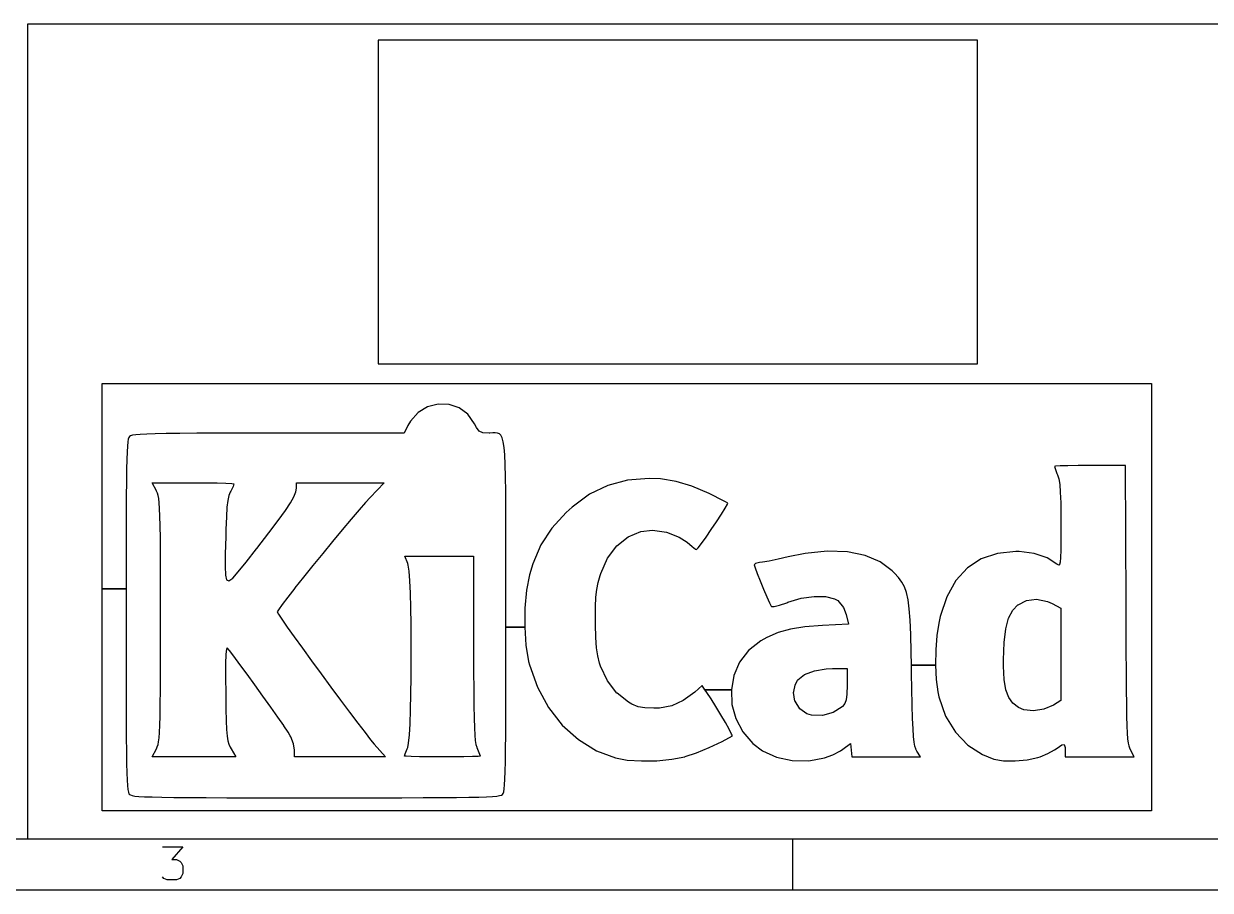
# Model space of a CAD drawing. Extents: x 0.4 to 11.3, y -7.9 to -0.4.
# Drawn here: x 5.112 to 6.944, y -7.874 to -6.536 of the extents above; entities that cross this region are included whole.
import ezdxf

# ---------------------------------------------------------------- set-up
doc = ezdxf.new("R2010")
doc.units = 0
doc.header["$MEASUREMENT"] = 0
doc.layers.add('RED2', color=1, linetype='CONTINUOUS')

msp = doc.modelspace()

# ---------------------------------------------------------------- linework, layer by layer
at = {"layer": 'RED2', "linetype": 'CONTINUOUS'}
for p, q in [((5.1182, -6.5357), (6.9686, -6.5357)), ((5.1182, -7.7956), (5.1182, -6.5357)), ((5.6595, -6.561), (5.6595, -7.061)), ((6.5845, -6.561), (5.6595, -6.561)), ((6.5845, -7.061), (6.5845, -6.561)), ((5.6595, -7.061), (6.5845, -7.061)), ((5.2333, -7.4086), (5.2333, -7.0915)), ((5.2333, -7.0915), (5.2333, -7.0915)), ((5.2333, -7.0915), (5.2334, -7.0915)), ((5.2334, -7.0915), (5.2334, -7.0915)), ((5.2334, -7.0915), (6.0434, -7.0915)), ((6.0434, -7.0915), (6.8534, -7.0915)), ((6.8534, -7.0915), (6.8534, -7.0915)), ((6.8534, -7.0915), (6.8534, -7.0915)), ((6.8534, -7.0915), (6.8534, -7.4215)), ((6.8534, -7.0915), (6.8534, -7.0915)), ((5.752, -7.1233), (5.7357, -7.1275)), ((5.7687, -7.1239), (5.752, -7.1233)), ((5.7845, -7.1291), (5.7687, -7.1239)), ((5.7209, -7.1363), (5.709, -7.1497)), ((5.7357, -7.1275), (5.7209, -7.1363)), ((5.7209, -7.1363), (5.7209, -7.1363)), ((5.798, -7.1391), (5.7845, -7.1291)), ((5.8083, -7.1539), (5.798, -7.1391)), ((5.798, -7.1391), (5.798, -7.1391)), ((5.7053, -7.1565), (5.6997, -7.1682)), ((5.709, -7.1497), (5.7053, -7.1565)), ((5.811, -7.1594), (5.8083, -7.1539)), ((5.811, -7.1595), (5.811, -7.1594)), ((5.8152, -7.1653), (5.811, -7.1595)), ((5.2735, -7.1775), (5.2728, -7.1818)), ((5.2743, -7.1749), (5.2735, -7.1775)), ((5.2753, -7.1735), (5.2743, -7.1749)), ((5.2771, -7.1723), (5.2753, -7.1734)), ((5.2753, -7.1734), (5.2753, -7.1734)), ((5.2753, -7.1734), (5.2753, -7.1734)), ((5.2753, -7.1734), (5.2753, -7.1734)), ((5.2753, -7.1734), (5.2753, -7.1735)), ((5.2801, -7.1714), (5.2771, -7.1723)), ((5.2771, -7.1723), (5.2771, -7.1723)), ((5.2849, -7.1706), (5.2801, -7.1714)), ((5.2801, -7.1714), (5.2801, -7.1714)), ((5.2921, -7.17), (5.2849, -7.1706)), ((5.2849, -7.1706), (5.2849, -7.1706)), ((5.302, -7.1695), (5.2921, -7.17)), ((5.3152, -7.1691), (5.302, -7.1695)), ((5.3321, -7.1688), (5.3152, -7.1691)), ((5.3152, -7.1691), (5.3152, -7.1691)), ((5.3533, -7.1685), (5.3321, -7.1688)), ((5.3321, -7.1688), (5.3321, -7.1688)), ((5.3792, -7.1684), (5.3533, -7.1685)), ((5.3533, -7.1685), (5.3533, -7.1685)), ((5.4103, -7.1683), (5.3792, -7.1684)), ((5.4471, -7.1682), (5.4103, -7.1683)), ((5.4901, -7.1682), (5.4471, -7.1682)), ((5.6997, -7.1682), (5.4901, -7.1682)), ((5.6997, -7.1682), (5.6997, -7.1682)), ((5.6997, -7.1682), (5.6997, -7.1682)), ((5.6997, -7.1682), (5.6997, -7.1682)), ((5.6997, -7.1682), (5.6997, -7.1682)), ((5.8153, -7.1653), (5.8152, -7.1653)), ((5.8209, -7.1676), (5.8153, -7.1653)), ((5.8153, -7.1653), (5.8153, -7.1653)), ((5.8306, -7.1681), (5.8209, -7.1676)), ((5.8209, -7.1676), (5.8209, -7.1676)), ((5.8209, -7.1676), (5.8209, -7.1676)), ((5.8316, -7.1681), (5.8306, -7.1681)), ((5.8306, -7.1681), (5.8306, -7.1681)), ((5.8306, -7.1681), (5.8306, -7.1681)), ((5.8361, -7.1679), (5.8316, -7.1681)), ((5.8316, -7.1681), (5.8316, -7.1681)), ((5.8316, -7.1681), (5.8316, -7.1681)), ((5.8401, -7.1677), (5.8361, -7.1679)), ((5.8361, -7.1679), (5.8361, -7.1679)), ((5.8361, -7.1679), (5.8361, -7.1679)), ((5.8435, -7.168), (5.8401, -7.1677)), ((5.8464, -7.1691), (5.8435, -7.168)), ((5.8487, -7.1715), (5.8464, -7.1691)), ((5.8508, -7.1756), (5.8487, -7.1715)), ((5.8524, -7.1816), (5.8508, -7.1756)), ((5.2716, -7.1971), (5.2712, -7.2089)), ((5.2721, -7.1882), (5.2716, -7.1971)), ((5.2716, -7.1971), (5.2716, -7.1971)), ((5.2728, -7.1818), (5.2721, -7.1882)), ((5.2721, -7.1882), (5.2721, -7.1882)), ((5.2728, -7.1818), (5.2728, -7.1818)), ((5.8537, -7.1903), (5.8524, -7.1816)), ((5.8547, -7.2019), (5.8537, -7.1903)), ((5.8537, -7.1903), (5.8537, -7.1903)), ((5.2712, -7.2089), (5.2709, -7.224)), ((5.8555, -7.2168), (5.8547, -7.2019)), ((5.8547, -7.2019), (5.8547, -7.2019)), ((5.856, -7.2355), (5.8555, -7.2168)), ((5.8555, -7.2168), (5.8555, -7.2168)), ((5.2709, -7.224), (5.2706, -7.2429)), ((5.2709, -7.224), (5.2709, -7.224)), ((5.8563, -7.2583), (5.856, -7.2355)), ((6.705, -7.2192), (6.7034, -7.2195)), ((6.7034, -7.2195), (6.7045, -7.223)), ((6.7045, -7.223), (6.7045, -7.223)), ((6.7045, -7.223), (6.7074, -7.2303)), ((6.7122, -7.2188), (6.705, -7.2192)), ((6.705, -7.2192), (6.705, -7.2192)), ((6.7074, -7.2303), (6.7074, -7.2303)), ((6.7074, -7.2303), (6.7084, -7.2326)), ((6.7084, -7.2326), (6.7084, -7.2326)), ((6.7084, -7.2326), (6.7102, -7.2387)), ((6.7242, -7.2185), (6.7122, -7.2188)), ((6.7122, -7.2188), (6.7122, -7.2188)), ((6.74, -7.2183), (6.7242, -7.2185)), ((6.7582, -7.2182), (6.74, -7.2183)), ((6.813, -7.2182), (6.7582, -7.2182)), ((6.814, -7.4323), (6.813, -7.2182)), ((5.2706, -7.2429), (5.2704, -7.2659)), ((5.3106, -7.2449), (5.3106, -7.2448)), ((5.3106, -7.2448), (5.3106, -7.2448)), ((5.3106, -7.2448), (5.3106, -7.2448)), ((5.3106, -7.2448), (5.3106, -7.2448)), ((5.3106, -7.2448), (5.3106, -7.2448)), ((5.3106, -7.2448), (5.3107, -7.2448)), ((5.3169, -7.2573), (5.3106, -7.2449)), ((5.3107, -7.2448), (5.3107, -7.2448)), ((5.3107, -7.2448), (5.3107, -7.2448)), ((5.3107, -7.2448), (5.3107, -7.2448)), ((5.3107, -7.2448), (5.3107, -7.2448)), ((5.3107, -7.2448), (5.3737, -7.2448)), ((5.3737, -7.2448), (5.3934, -7.2449)), ((5.3934, -7.2449), (5.4105, -7.2451)), ((5.4105, -7.2451), (5.4241, -7.2455)), ((5.4241, -7.2455), (5.4241, -7.2455)), ((5.4241, -7.2455), (5.4332, -7.246)), ((5.4353, -7.2506), (5.4318, -7.2577)), ((5.4332, -7.246), (5.4332, -7.246)), ((5.4332, -7.246), (5.4367, -7.2466)), ((5.4367, -7.2466), (5.4353, -7.2505)), ((5.4353, -7.2505), (5.4353, -7.2506)), ((5.4367, -7.2466), (5.4367, -7.2466)), ((5.4367, -7.2466), (5.4367, -7.2466)), ((5.4367, -7.2466), (5.4367, -7.2466)), ((5.4367, -7.2466), (5.4367, -7.2466)), ((5.4367, -7.2466), (5.4367, -7.2466)), ((5.5323, -7.2589), (5.5332, -7.2529)), ((5.5332, -7.2529), (5.5333, -7.2523)), ((5.5332, -7.2529), (5.5332, -7.2529)), ((5.5333, -7.2523), (5.5333, -7.2448)), ((5.5333, -7.2448), (5.5333, -7.2448)), ((5.5333, -7.2448), (5.5334, -7.2448)), ((5.5333, -7.2523), (5.5333, -7.2523)), ((5.5334, -7.2448), (5.5334, -7.2448)), ((5.5334, -7.2448), (5.601, -7.2448)), ((5.601, -7.2448), (5.6686, -7.2448)), ((5.6686, -7.2449), (5.6468, -7.2674)), ((5.6686, -7.2448), (5.6686, -7.2448)), ((5.6686, -7.2448), (5.6686, -7.2448)), ((5.6686, -7.2448), (5.6686, -7.2449)), ((5.6686, -7.2449), (5.6686, -7.2449)), ((5.6686, -7.2449), (5.6686, -7.2449)), ((6.0139, -7.2488), (5.9857, -7.2626)), ((6.0443, -7.2408), (6.0139, -7.2488)), ((6.0777, -7.2382), (6.0443, -7.2408)), ((6.0443, -7.2408), (6.0443, -7.2408)), ((6.0951, -7.2389), (6.0777, -7.2382)), ((6.1192, -7.2426), (6.0951, -7.2389)), ((6.0951, -7.2389), (6.0951, -7.2389)), ((6.1436, -7.2499), (6.1192, -7.2426)), ((6.1192, -7.2426), (6.1192, -7.2426)), ((6.1703, -7.2615), (6.1436, -7.2499)), ((6.7102, -7.2387), (6.7102, -7.2387)), ((6.7102, -7.2387), (6.7116, -7.2473)), ((6.7116, -7.2473), (6.7116, -7.2473)), ((6.7116, -7.2473), (6.7125, -7.2594)), ((5.2704, -7.2659), (5.2702, -7.2936)), ((5.3173, -7.2579), (5.3169, -7.2573)), ((5.3169, -7.2573), (5.3169, -7.2573)), ((5.3186, -7.2608), (5.3173, -7.2579)), ((5.3197, -7.2645), (5.3186, -7.2608)), ((5.3186, -7.2608), (5.3186, -7.2608)), ((5.3206, -7.2693), (5.3197, -7.2645)), ((5.3197, -7.2645), (5.3197, -7.2645)), ((5.3213, -7.2758), (5.3206, -7.2693)), ((5.3206, -7.2693), (5.3206, -7.2693)), ((5.4271, -7.272), (5.4259, -7.2826)), ((5.4288, -7.2645), (5.4271, -7.272)), ((5.431, -7.2591), (5.4288, -7.2645)), ((5.4288, -7.2645), (5.4288, -7.2645)), ((5.4318, -7.2578), (5.431, -7.2591)), ((5.431, -7.2591), (5.431, -7.2591)), ((5.4318, -7.2577), (5.4318, -7.2578)), ((5.5241, -7.2758), (5.5293, -7.2663)), ((5.5293, -7.2663), (5.5323, -7.2589)), ((5.6468, -7.2674), (5.6397, -7.2751)), ((5.6468, -7.2674), (5.6468, -7.2674)), ((5.8565, -7.2858), (5.8563, -7.2583)), ((5.9857, -7.2626), (5.9586, -7.2826)), ((5.9857, -7.2626), (5.9857, -7.2626)), ((6.1764, -7.2644), (6.1703, -7.2615)), ((6.1876, -7.27), (6.1764, -7.2644)), ((6.1956, -7.2742), (6.1876, -7.27)), ((6.1876, -7.27), (6.1876, -7.27)), ((6.7125, -7.2594), (6.7131, -7.2759)), ((5.3219, -7.2847), (5.3213, -7.2758)), ((5.3213, -7.2758), (5.3213, -7.2758)), ((5.3224, -7.2963), (5.3219, -7.2847)), ((5.3219, -7.2847), (5.3219, -7.2847)), ((5.4259, -7.2826), (5.425, -7.2973)), ((5.4259, -7.2826), (5.4259, -7.2826)), ((5.5051, -7.3032), (5.5161, -7.2879)), ((5.5161, -7.2879), (5.5241, -7.2758)), ((5.6298, -7.2865), (5.6177, -7.3008)), ((5.6397, -7.2751), (5.6298, -7.2865)), ((5.6298, -7.2865), (5.6298, -7.2865)), ((5.8566, -7.3182), (5.8565, -7.2858)), ((5.9496, -7.2908), (5.9274, -7.315)), ((5.9586, -7.2826), (5.9496, -7.2908)), ((5.9496, -7.2908), (5.9496, -7.2908)), ((5.9586, -7.2826), (5.9586, -7.2826)), ((6.1892, -7.2934), (6.195, -7.284)), ((6.195, -7.284), (6.1985, -7.2778)), ((6.195, -7.284), (6.195, -7.284)), ((6.1991, -7.2762), (6.1956, -7.2742)), ((6.1956, -7.2742), (6.1956, -7.2742)), ((6.1985, -7.2778), (6.1991, -7.2762)), ((6.7131, -7.2759), (6.7133, -7.2978)), ((5.2702, -7.2936), (5.2701, -7.3263)), ((5.3227, -7.3114), (5.3224, -7.2963)), ((5.425, -7.2973), (5.4243, -7.3172)), ((5.425, -7.2973), (5.425, -7.2973)), ((5.4905, -7.3224), (5.5051, -7.3032)), ((5.6177, -7.3008), (5.6039, -7.3173)), ((6.1736, -7.3171), (6.1817, -7.3049)), ((6.1817, -7.3049), (6.1892, -7.2934)), ((6.7133, -7.2978), (6.7134, -7.3102)), ((5.2701, -7.3263), (5.2701, -7.3645)), ((5.323, -7.3304), (5.3227, -7.3114)), ((5.4243, -7.3172), (5.424, -7.3281)), ((5.4721, -7.3461), (5.4905, -7.3224)), ((5.6039, -7.3173), (5.589, -7.3353)), ((5.8566, -7.3561), (5.8566, -7.3182)), ((5.9274, -7.315), (5.9106, -7.3409)), ((5.9274, -7.315), (5.9274, -7.315)), ((6.0451, -7.3284), (6.065, -7.3203)), ((6.065, -7.3203), (6.0827, -7.3181)), ((6.065, -7.3203), (6.065, -7.3203)), ((6.065, -7.3203), (6.065, -7.3203)), ((6.0827, -7.3181), (6.0827, -7.3181)), ((6.0827, -7.3181), (6.0827, -7.3181)), ((6.0827, -7.3181), (6.0827, -7.3181)), ((6.0827, -7.3181), (6.1043, -7.3209)), ((6.1043, -7.3209), (6.1043, -7.3209)), ((6.1043, -7.3209), (6.1243, -7.3287)), ((6.1655, -7.3288), (6.1736, -7.3171)), ((6.7134, -7.3102), (6.7133, -7.3326)), ((5.3231, -7.3538), (5.323, -7.3304)), ((5.424, -7.3281), (5.4233, -7.3544)), ((5.424, -7.3281), (5.424, -7.3281)), ((5.4714, -7.347), (5.472, -7.3461)), ((5.472, -7.3461), (5.4721, -7.3461)), ((5.589, -7.3353), (5.5737, -7.354)), ((5.589, -7.3353), (5.589, -7.3353)), ((5.9106, -7.3409), (5.8979, -7.3702)), ((6.0136, -7.3611), (6.0278, -7.3421)), ((6.0278, -7.3421), (6.0279, -7.3421)), ((6.0279, -7.3421), (6.0451, -7.3284)), ((6.0279, -7.3421), (6.0279, -7.3421)), ((6.0451, -7.3284), (6.0451, -7.3284)), ((6.1243, -7.3287), (6.1243, -7.3287)), ((6.1243, -7.3287), (6.1362, -7.3368)), ((6.1362, -7.3368), (6.1362, -7.3368)), ((6.1362, -7.3368), (6.1439, -7.3432)), ((6.1439, -7.3432), (6.1439, -7.3432)), ((6.1439, -7.3432), (6.1493, -7.3473)), ((6.1509, -7.3481), (6.1534, -7.3455)), ((6.1534, -7.3455), (6.1585, -7.3387)), ((6.1585, -7.3387), (6.1655, -7.3288)), ((6.7133, -7.3326), (6.7132, -7.3491)), ((5.3232, -7.3823), (5.3231, -7.3538)), ((5.4233, -7.3544), (5.423, -7.3741)), ((5.4233, -7.3544), (5.4233, -7.3544)), ((5.4555, -7.3673), (5.4713, -7.347)), ((5.4713, -7.347), (5.4714, -7.347)), ((5.5737, -7.354), (5.5584, -7.3728)), ((5.7003, -7.3582), (5.7003, -7.3581)), ((5.7003, -7.3581), (5.7003, -7.3581)), ((5.7003, -7.3581), (5.7003, -7.3581)), ((5.7003, -7.3581), (5.7003, -7.3581)), ((5.7003, -7.3581), (5.7004, -7.3581)), ((5.7051, -7.3697), (5.7003, -7.3582)), ((5.7004, -7.3581), (5.7004, -7.3581)), ((5.7004, -7.3581), (5.7004, -7.3581)), ((5.7004, -7.3581), (5.7004, -7.3581)), ((5.7004, -7.3581), (5.7535, -7.3581)), ((5.7535, -7.3581), (5.8067, -7.3581)), ((5.8067, -7.3581), (5.8067, -7.3581)), ((5.8067, -7.3581), (5.8067, -7.3581)), ((5.8067, -7.3581), (5.8067, -7.4999)), ((5.8067, -7.3581), (5.8067, -7.3581)), ((5.8566, -7.3998), (5.8566, -7.3561)), ((6.0031, -7.3849), (6.0136, -7.3611)), ((6.0136, -7.3611), (6.0136, -7.3611)), ((6.1493, -7.3473), (6.1509, -7.3481)), ((6.2768, -7.363), (6.2631, -7.3659)), ((6.2922, -7.3594), (6.2768, -7.363)), ((6.2768, -7.363), (6.2768, -7.363)), ((6.3187, -7.3541), (6.2922, -7.3594)), ((6.3527, -7.3507), (6.3187, -7.3541)), ((6.3187, -7.3541), (6.3187, -7.3541)), ((6.3838, -7.3517), (6.3527, -7.3507)), ((6.4112, -7.3572), (6.3838, -7.3517)), ((6.3838, -7.3517), (6.3838, -7.3517)), ((6.4345, -7.367), (6.4112, -7.3572)), ((6.5905, -7.3623), (6.5691, -7.3764)), ((6.6155, -7.3539), (6.5905, -7.3623)), ((6.5905, -7.3623), (6.5905, -7.3623)), ((6.6439, -7.351), (6.6155, -7.3539)), ((6.6489, -7.3511), (6.6439, -7.351)), ((6.672, -7.354), (6.6489, -7.3511)), ((6.692, -7.3606), (6.672, -7.354)), ((6.7074, -7.3705), (6.692, -7.3606)), ((6.7129, -7.3605), (6.7123, -7.3677)), ((6.7132, -7.3491), (6.7129, -7.3605)), ((6.7129, -7.3605), (6.7129, -7.3605)), ((5.2701, -7.3645), (5.27, -7.4086)), ((5.3232, -7.4163), (5.3232, -7.3823)), ((5.423, -7.3741), (5.4234, -7.3876)), ((5.4347, -7.3922), (5.4434, -7.3824)), ((5.4434, -7.3824), (5.4554, -7.3673)), ((5.4554, -7.3673), (5.4555, -7.3673)), ((5.5584, -7.3728), (5.544, -7.3907)), ((5.5584, -7.3728), (5.5584, -7.3728)), ((5.7057, -7.3719), (5.7051, -7.3697)), ((5.7051, -7.3697), (5.7051, -7.3697)), ((5.707, -7.3814), (5.7057, -7.3719)), ((5.7081, -7.3962), (5.707, -7.3814)), ((5.707, -7.3814), (5.707, -7.3814)), ((5.8979, -7.3702), (5.8928, -7.3871)), ((6.2419, -7.3694), (6.24, -7.3714)), ((6.24, -7.3714), (6.2413, -7.376)), ((6.2413, -7.376), (6.2413, -7.376)), ((6.2413, -7.376), (6.2445, -7.3849)), ((6.2481, -7.3682), (6.2419, -7.3694)), ((6.2527, -7.3677), (6.2481, -7.3682)), ((6.2481, -7.3682), (6.2481, -7.3682)), ((6.2631, -7.3659), (6.2527, -7.3677)), ((6.2527, -7.3677), (6.2527, -7.3677)), ((6.4531, -7.3811), (6.4345, -7.367)), ((6.4564, -7.3845), (6.4531, -7.3811)), ((6.4531, -7.3811), (6.4531, -7.3811)), ((6.5691, -7.3764), (6.5514, -7.396)), ((6.7082, -7.3712), (6.7074, -7.3705)), ((6.7074, -7.3705), (6.7074, -7.3705)), ((6.71, -7.3723), (6.7082, -7.3712)), ((6.7082, -7.3712), (6.7082, -7.3712)), ((6.7114, -7.3714), (6.71, -7.3723)), ((6.71, -7.3723), (6.71, -7.3723)), ((6.71, -7.3723), (6.71, -7.3723)), ((6.71, -7.3723), (6.71, -7.3723)), ((6.71, -7.3723), (6.71, -7.3723)), ((6.7123, -7.3677), (6.7114, -7.3713)), ((6.7114, -7.3713), (6.7114, -7.3714)), ((6.7114, -7.3714), (6.7114, -7.3714)), ((6.7114, -7.3714), (6.7114, -7.3714)), ((6.7123, -7.3677), (6.7123, -7.3677)), ((5.4234, -7.3876), (5.4234, -7.3876)), ((5.4234, -7.3876), (5.4252, -7.395)), ((5.4252, -7.395), (5.4288, -7.3964)), ((5.4288, -7.3964), (5.4347, -7.3922)), ((5.544, -7.3908), (5.5308, -7.4073)), ((5.544, -7.3907), (5.544, -7.3908)), ((5.709, -7.4154), (5.7081, -7.3962)), ((5.7081, -7.3962), (5.7081, -7.3962)), ((5.8566, -7.4498), (5.8566, -7.3998)), ((5.8928, -7.3871), (5.8882, -7.4109)), ((5.8928, -7.3871), (5.8928, -7.3871)), ((5.9969, -7.4096), (5.9989, -7.3991)), ((5.9989, -7.3991), (6.002, -7.3883)), ((5.9989, -7.3991), (5.9989, -7.3991)), ((6.002, -7.3883), (6.0031, -7.3849)), ((6.0031, -7.3849), (6.0031, -7.3849)), ((6.0031, -7.3849), (6.0031, -7.3849)), ((6.2445, -7.3849), (6.249, -7.3965)), ((6.249, -7.3965), (6.249, -7.3965)), ((6.249, -7.3965), (6.2542, -7.4091)), ((6.4628, -7.3913), (6.4564, -7.3845)), ((6.468, -7.3982), (6.4628, -7.3913)), ((6.4628, -7.3913), (6.4628, -7.3913)), ((6.4721, -7.4057), (6.468, -7.3982)), ((6.468, -7.3982), (6.468, -7.3982)), ((6.5514, -7.396), (6.5374, -7.421)), ((6.5514, -7.396), (6.5514, -7.396)), ((5.2333, -7.4215), (5.2333, -7.4086)), ((5.2333, -7.4086), (5.27, -7.4086)), ((5.27, -7.4086), (5.2333, -7.4086)), ((5.27, -7.4086), (5.27, -7.4498)), ((5.3233, -7.4565), (5.3232, -7.4163)), ((5.5308, -7.4074), (5.5196, -7.4216)), ((5.5308, -7.4073), (5.5308, -7.4074)), ((5.7097, -7.4381), (5.709, -7.4154)), ((5.709, -7.4154), (5.709, -7.4154)), ((5.8882, -7.4109), (5.8858, -7.4386)), ((5.8882, -7.4109), (5.8882, -7.4109)), ((5.9956, -7.4215), (5.9969, -7.4096)), ((5.9969, -7.4096), (5.9969, -7.4096)), ((6.2542, -7.4091), (6.2542, -7.4091)), ((6.2542, -7.4091), (6.2592, -7.4209)), ((6.4752, -7.4145), (6.4721, -7.4057)), ((6.4776, -7.4256), (6.4752, -7.4145)), ((6.4752, -7.4145), (6.4752, -7.4145)), ((5.2333, -7.7515), (5.2333, -7.4215)), ((5.2333, -7.4215), (5.2333, -7.4215)), ((5.5109, -7.4331), (5.5053, -7.4409)), ((5.5196, -7.4217), (5.5109, -7.4331)), ((5.5196, -7.4216), (5.5196, -7.4217)), ((5.9949, -7.4565), (5.9951, -7.4365)), ((5.9951, -7.4365), (5.9956, -7.4215)), ((5.9956, -7.4215), (5.9956, -7.4215)), ((6.2592, -7.4209), (6.2634, -7.4302)), ((6.2634, -7.4302), (6.2634, -7.4302)), ((6.2634, -7.4302), (6.2661, -7.4353)), ((6.2661, -7.4353), (6.2664, -7.4357)), ((6.2664, -7.4357), (6.2705, -7.4358)), ((6.2705, -7.4358), (6.279, -7.4339)), ((6.279, -7.4339), (6.2902, -7.4302)), ((6.279, -7.4339), (6.279, -7.4339)), ((6.2902, -7.4302), (6.2919, -7.4295)), ((6.2902, -7.4302), (6.2902, -7.4302)), ((6.2919, -7.4295), (6.3126, -7.4233)), ((6.2919, -7.4295), (6.2919, -7.4295)), ((6.3126, -7.4233), (6.3324, -7.4203)), ((6.3126, -7.4233), (6.3126, -7.4233)), ((6.3324, -7.4203), (6.3324, -7.4203)), ((6.3324, -7.4203), (6.3501, -7.4205)), ((6.3501, -7.4205), (6.3501, -7.4205)), ((6.3501, -7.4205), (6.364, -7.424)), ((6.364, -7.424), (6.364, -7.424)), ((6.364, -7.424), (6.364, -7.424)), ((6.364, -7.424), (6.3689, -7.4268)), ((6.3689, -7.4268), (6.3689, -7.4268)), ((6.3689, -7.4268), (6.3778, -7.4373)), ((6.3778, -7.4373), (6.3778, -7.4373)), ((6.3778, -7.4373), (6.3778, -7.4373)), ((6.3778, -7.4373), (6.3778, -7.4373)), ((6.3778, -7.4373), (6.3778, -7.4373)), ((6.3778, -7.4373), (6.382, -7.4484)), ((6.4794, -7.4396), (6.4776, -7.4256)), ((6.4776, -7.4256), (6.4776, -7.4256)), ((6.5374, -7.421), (6.5271, -7.4515)), ((6.5374, -7.421), (6.5374, -7.421)), ((6.6394, -7.4415), (6.6471, -7.4332)), ((6.6471, -7.4332), (6.6472, -7.4332)), ((6.6472, -7.4332), (6.6601, -7.4265)), ((6.6601, -7.4265), (6.6757, -7.4248)), ((6.6601, -7.4265), (6.6601, -7.4265)), ((6.6601, -7.4265), (6.6601, -7.4265)), ((6.6757, -7.4248), (6.6757, -7.4248)), ((6.6757, -7.4248), (6.6757, -7.4248)), ((6.6757, -7.4248), (6.6925, -7.4282)), ((6.6925, -7.4282), (6.6925, -7.4282)), ((6.6925, -7.4282), (6.6925, -7.4282)), ((6.6925, -7.4282), (6.7001, -7.4315)), ((6.7001, -7.4315), (6.7134, -7.4383)), ((6.8141, -7.4653), (6.814, -7.4323)), ((6.8534, -7.4215), (6.8534, -7.4215)), ((6.8534, -7.4215), (6.8534, -7.7515)), ((5.27, -7.4498), (5.27, -7.499)), ((5.5053, -7.4409), (5.5034, -7.4441)), ((5.5034, -7.4441), (5.5053, -7.4476)), ((5.5053, -7.4409), (5.5053, -7.4409)), ((5.5053, -7.4476), (5.5053, -7.4476)), ((5.5053, -7.4476), (5.5107, -7.4557)), ((5.5107, -7.4557), (5.5107, -7.4557)), ((5.5107, -7.4557), (5.519, -7.4677)), ((5.7102, -7.4633), (5.7097, -7.4381)), ((5.8566, -7.4677), (5.8566, -7.4498)), ((5.8858, -7.4386), (5.8856, -7.4677)), ((5.8858, -7.4386), (5.8858, -7.4386)), ((6.382, -7.4484), (6.382, -7.4484)), ((6.382, -7.4484), (6.3856, -7.4631)), ((6.4807, -7.4573), (6.4794, -7.4396)), ((6.4794, -7.4396), (6.4794, -7.4396)), ((6.5271, -7.4515), (6.5248, -7.4615)), ((6.5271, -7.4515), (6.5271, -7.4515)), ((6.6283, -7.4703), (6.6327, -7.4539)), ((6.6327, -7.4539), (6.6393, -7.4415)), ((6.6327, -7.4539), (6.6327, -7.4539)), ((6.6327, -7.4539), (6.6327, -7.4539)), ((6.6393, -7.4415), (6.6394, -7.4415)), ((6.7134, -7.4383), (6.7134, -7.4383)), ((6.7134, -7.4383), (6.7134, -7.4383)), ((6.7134, -7.4383), (6.7134, -7.4383)), ((6.7134, -7.4383), (6.7134, -7.4383)), ((6.7134, -7.4383), (6.7134, -7.5096)), ((5.3232, -7.4659), (5.3233, -7.4565)), ((5.3232, -7.5047), (5.3232, -7.4659)), ((5.519, -7.4677), (5.5297, -7.4828)), ((5.7104, -7.4902), (5.7102, -7.4633)), ((5.8566, -7.491), (5.8566, -7.4677)), ((5.8566, -7.4677), (5.8856, -7.4677)), ((5.8856, -7.4677), (5.8566, -7.4677)), ((5.8856, -7.4677), (5.8875, -7.4959)), ((5.9949, -7.4635), (5.9949, -7.4565)), ((5.9954, -7.4839), (5.9949, -7.4635)), ((6.2958, -7.4708), (6.2768, -7.4761)), ((6.3181, -7.4673), (6.2958, -7.4708)), ((6.2958, -7.4708), (6.2958, -7.4708)), ((6.3453, -7.4652), (6.3181, -7.4673)), ((6.3181, -7.4673), (6.3181, -7.4673)), ((6.3856, -7.4632), (6.3453, -7.4652)), ((6.3856, -7.4631), (6.3856, -7.4631)), ((6.3856, -7.4631), (6.3856, -7.4631)), ((6.3856, -7.4631), (6.3856, -7.4632)), ((6.3856, -7.4632), (6.3856, -7.4632)), ((6.4816, -7.4794), (6.4807, -7.4573)), ((6.4807, -7.4573), (6.4807, -7.4573)), ((6.5248, -7.4615), (6.5219, -7.4807)), ((6.6257, -7.4914), (6.6283, -7.4703)), ((6.6283, -7.4703), (6.6283, -7.4703)), ((6.8143, -7.5039), (6.8141, -7.4653)), ((5.5297, -7.4828), (5.5424, -7.5004)), ((5.7104, -7.5178), (5.7104, -7.4902)), ((5.8565, -7.5351), (5.8566, -7.491)), ((5.9964, -7.4996), (5.9954, -7.4839)), ((5.9954, -7.4839), (5.9954, -7.4839)), ((6.25, -7.4889), (6.2312, -7.5037)), ((6.2596, -7.4836), (6.25, -7.4889)), ((6.25, -7.4889), (6.25, -7.4889)), ((6.2768, -7.4761), (6.2596, -7.4836)), ((6.4823, -7.5067), (6.4816, -7.4794)), ((6.5219, -7.4807), (6.5203, -7.5031)), ((6.5219, -7.4807), (6.5219, -7.4807)), ((6.6249, -7.5181), (6.6257, -7.4914)), ((6.6257, -7.4914), (6.6257, -7.4914)), ((5.27, -7.499), (5.2701, -7.5421)), ((5.3232, -7.5374), (5.3232, -7.5047)), ((5.4241, -7.5098), (5.4237, -7.5246)), ((5.4249, -7.5016), (5.4241, -7.5098)), ((5.4241, -7.5098), (5.4241, -7.5098)), ((5.4261, -7.4999), (5.4249, -7.5016)), ((5.4296, -7.504), (5.4261, -7.4999)), ((5.4364, -7.5129), (5.4296, -7.504)), ((5.4296, -7.504), (5.4296, -7.504)), ((5.5424, -7.5004), (5.5564, -7.5197)), ((5.8067, -7.4999), (5.8067, -7.5355)), ((5.8875, -7.4959), (5.8875, -7.4959)), ((5.8875, -7.4959), (5.8916, -7.5208)), ((5.9983, -7.5122), (5.9964, -7.4996)), ((5.9964, -7.4996), (5.9964, -7.4996)), ((6.2312, -7.5037), (6.2174, -7.5219)), ((6.2312, -7.5037), (6.2312, -7.5037)), ((6.4828, -7.5265), (6.4823, -7.5067)), ((6.4823, -7.5067), (6.4823, -7.5067)), ((6.5203, -7.5031), (6.52, -7.5265)), ((6.5203, -7.5031), (6.5203, -7.5031)), ((6.7134, -7.5096), (6.7134, -7.5809)), ((6.8145, -7.5368), (6.8143, -7.5039)), ((5.4237, -7.5246), (5.4236, -7.5459)), ((5.4458, -7.5254), (5.4364, -7.5129)), ((5.4568, -7.5405), (5.4458, -7.5254)), ((5.4458, -7.5254), (5.4458, -7.5254)), ((5.5564, -7.5197), (5.5712, -7.5399)), ((5.7103, -7.5452), (5.7104, -7.5178)), ((5.8916, -7.5208), (5.8916, -7.5208)), ((5.8916, -7.5208), (5.8928, -7.5258)), ((5.8928, -7.5258), (5.8928, -7.5258)), ((5.8928, -7.5258), (5.9052, -7.5606)), ((6.0011, -7.5233), (5.9983, -7.5122)), ((5.9983, -7.5122), (5.9983, -7.5122)), ((6.0011, -7.5234), (6.0011, -7.5233)), ((6.0026, -7.528), (6.0011, -7.5234)), ((6.0026, -7.5281), (6.0026, -7.528)), ((6.0026, -7.528), (6.0026, -7.528)), ((6.0134, -7.5507), (6.0026, -7.5281)), ((6.2174, -7.5219), (6.2086, -7.5425)), ((6.483, -7.5399), (6.4828, -7.5265)), ((6.4828, -7.5265), (6.52, -7.5265)), ((6.52, -7.5265), (6.4828, -7.5265)), ((6.52, -7.5265), (6.521, -7.5488)), ((6.625, -7.5281), (6.6249, -7.5181)), ((6.626, -7.5488), (6.625, -7.5281)), ((6.625, -7.5281), (6.625, -7.5281)), ((5.2701, -7.5421), (5.2701, -7.5793)), ((5.3231, -7.5647), (5.3232, -7.5374)), ((5.4236, -7.5459), (5.4239, -7.5698)), ((5.4689, -7.5571), (5.4568, -7.5405)), ((5.5712, -7.5399), (5.5863, -7.5605)), ((5.7099, -7.5715), (5.7103, -7.5452)), ((5.8067, -7.5355), (5.8068, -7.565)), ((5.8565, -7.5732), (5.8565, -7.5351)), ((6.2086, -7.5425), (6.2046, -7.5646)), ((6.3072, -7.5491), (6.3176, -7.5411)), ((6.3176, -7.5411), (6.3328, -7.5352)), ((6.3176, -7.5411), (6.3176, -7.5411)), ((6.3176, -7.5411), (6.3176, -7.5411)), ((6.3328, -7.5352), (6.3512, -7.532)), ((6.3328, -7.5352), (6.3328, -7.5352)), ((6.3512, -7.532), (6.3609, -7.5315)), ((6.3512, -7.532), (6.3512, -7.532)), ((6.3609, -7.5315), (6.3609, -7.5315)), ((6.3609, -7.5315), (6.3834, -7.5315)), ((6.3834, -7.5315), (6.3834, -7.5315)), ((6.3834, -7.5315), (6.3834, -7.5315)), ((6.3834, -7.5315), (6.3834, -7.5575)), ((6.3834, -7.5315), (6.3834, -7.5315)), ((6.4834, -7.5624), (6.483, -7.5399)), ((6.8148, -7.5643), (6.8145, -7.5368)), ((5.3229, -7.5871), (5.3231, -7.5647)), ((5.4814, -7.5744), (5.4689, -7.5571)), ((5.5863, -7.5605), (5.6011, -7.5805)), ((5.8068, -7.565), (5.807, -7.589)), ((5.9052, -7.5606), (5.9052, -7.5606)), ((5.9052, -7.5606), (5.9222, -7.5918)), ((6.0134, -7.5508), (6.0134, -7.5507)), ((6.0134, -7.5507), (6.0134, -7.5507)), ((6.028, -7.5699), (6.0134, -7.5508)), ((6.1594, -7.558), (6.148, -7.5681)), ((6.1639, -7.5646), (6.1594, -7.558)), ((6.1657, -7.5673), (6.1639, -7.5646)), ((6.1639, -7.5646), (6.2046, -7.5646)), ((6.2046, -7.5646), (6.1639, -7.5646)), ((6.2046, -7.5646), (6.2056, -7.5872)), ((6.301, -7.5672), (6.3032, -7.5574)), ((6.3032, -7.5574), (6.3066, -7.5498)), ((6.3032, -7.5574), (6.3032, -7.5574)), ((6.3066, -7.5498), (6.3071, -7.5491)), ((6.3066, -7.5498), (6.3066, -7.5498)), ((6.3066, -7.5498), (6.3066, -7.5498)), ((6.3071, -7.5491), (6.3072, -7.5491)), ((6.3072, -7.5491), (6.3072, -7.5491)), ((6.3834, -7.5575), (6.3831, -7.5712)), ((6.4839, -7.5885), (6.4834, -7.5624)), ((6.521, -7.5488), (6.521, -7.5488)), ((6.521, -7.5488), (6.5232, -7.5677)), ((6.6285, -7.5645), (6.626, -7.5488)), ((6.626, -7.5488), (6.626, -7.5488)), ((6.6328, -7.5763), (6.6285, -7.5645)), ((6.6285, -7.5645), (6.6285, -7.5645)), ((6.8151, -7.5871), (6.8148, -7.5643)), ((6.8148, -7.5643), (6.8148, -7.5643)), ((5.2701, -7.5793), (5.2702, -7.6111)), ((5.4239, -7.5698), (5.4239, -7.5698)), ((5.4239, -7.5698), (5.4243, -7.5939)), ((5.4934, -7.5914), (5.4814, -7.5744)), ((5.6011, -7.5805), (5.6152, -7.5994)), ((5.7093, -7.5957), (5.7099, -7.5715)), ((5.8564, -7.606), (5.8565, -7.5732)), ((6.0281, -7.5699), (6.028, -7.5699)), ((6.0457, -7.5838), (6.0281, -7.5699)), ((6.051, -7.5869), (6.0457, -7.5838)), ((6.0457, -7.5838), (6.0457, -7.5838)), ((6.1303, -7.5814), (6.1128, -7.5894)), ((6.148, -7.5681), (6.1303, -7.5814)), ((6.1303, -7.5814), (6.1303, -7.5814)), ((6.148, -7.5681), (6.148, -7.5681)), ((6.1668, -7.5689), (6.1657, -7.5673)), ((6.1732, -7.5787), (6.1668, -7.5689)), ((6.1806, -7.5905), (6.1732, -7.5787)), ((6.3008, -7.5688), (6.301, -7.5672)), ((6.3028, -7.5821), (6.3008, -7.5688)), ((6.3008, -7.5688), (6.3008, -7.5688)), ((6.3008, -7.5688), (6.3008, -7.5688)), ((6.301, -7.5672), (6.301, -7.5672)), ((6.3028, -7.5822), (6.3028, -7.5821)), ((6.3029, -7.5822), (6.3028, -7.5822)), ((6.3101, -7.5938), (6.3029, -7.5822)), ((6.3821, -7.58), (6.38, -7.5858)), ((6.3831, -7.5712), (6.3821, -7.58)), ((6.3821, -7.58), (6.3821, -7.58)), ((6.3831, -7.5712), (6.3831, -7.5712)), ((6.5232, -7.5677), (6.5232, -7.5677)), ((6.5232, -7.5677), (6.5249, -7.5757)), ((6.5249, -7.5757), (6.5249, -7.5757)), ((6.5249, -7.5757), (6.5355, -7.6051)), ((6.6328, -7.5764), (6.6328, -7.5763)), ((6.6328, -7.5763), (6.6328, -7.5763)), ((6.6391, -7.5852), (6.6328, -7.5764)), ((6.7134, -7.581), (6.7019, -7.5881)), ((6.7134, -7.5809), (6.7134, -7.581)), ((6.7134, -7.581), (6.7134, -7.581)), ((6.7134, -7.581), (6.7134, -7.581)), ((6.7134, -7.581), (6.7134, -7.581)), ((5.3227, -7.6052), (5.3229, -7.5871)), ((5.4243, -7.5939), (5.4248, -7.6124)), ((5.5044, -7.6069), (5.4934, -7.5914)), ((5.6152, -7.5994), (5.628, -7.6164)), ((5.7085, -7.617), (5.7093, -7.5957)), ((5.7093, -7.5957), (5.7093, -7.5957)), ((5.807, -7.589), (5.8074, -7.6083)), ((5.9222, -7.5918), (5.9222, -7.5918)), ((5.9222, -7.5918), (5.9435, -7.619)), ((6.0511, -7.5869), (6.051, -7.5869)), ((6.0607, -7.5908), (6.0511, -7.5869)), ((6.071, -7.5927), (6.0607, -7.5908)), ((6.0607, -7.5908), (6.0607, -7.5908)), ((6.0607, -7.5908), (6.0607, -7.5908)), ((6.085, -7.5931), (6.071, -7.5927)), ((6.071, -7.5927), (6.071, -7.5927)), ((6.0935, -7.5928), (6.085, -7.5931)), ((6.085, -7.5931), (6.085, -7.5931)), ((6.085, -7.5931), (6.085, -7.5931)), ((6.1128, -7.5894), (6.0935, -7.5928)), ((6.0935, -7.5928), (6.0935, -7.5928)), ((6.1128, -7.5894), (6.1128, -7.5894)), ((6.1128, -7.5894), (6.1128, -7.5894)), ((6.1882, -7.6031), (6.1806, -7.5905)), ((6.1806, -7.5905), (6.1806, -7.5905)), ((6.2056, -7.5872), (6.2056, -7.5872)), ((6.2056, -7.5872), (6.2115, -7.6092)), ((6.3102, -7.5938), (6.3101, -7.5938)), ((6.3213, -7.6016), (6.3102, -7.5938)), ((6.3286, -7.6038), (6.3213, -7.6016)), ((6.3213, -7.6016), (6.3213, -7.6016)), ((6.3213, -7.6016), (6.3213, -7.6016)), ((6.3618, -7.5998), (6.3453, -7.6043)), ((6.3759, -7.5907), (6.3618, -7.5998)), ((6.3618, -7.5998), (6.3618, -7.5998)), ((6.3618, -7.5998), (6.3618, -7.5998)), ((6.3762, -7.5904), (6.3759, -7.5907)), ((6.3759, -7.5907), (6.3759, -7.5907)), ((6.3759, -7.5907), (6.3759, -7.5907)), ((6.38, -7.5859), (6.3762, -7.5904)), ((6.3762, -7.5904), (6.3762, -7.5904)), ((6.38, -7.5858), (6.38, -7.5858)), ((6.38, -7.5858), (6.38, -7.5859)), ((6.4845, -7.6091), (6.4839, -7.5885)), ((6.6392, -7.5852), (6.6391, -7.5852)), ((6.6481, -7.5921), (6.6392, -7.5852)), ((6.6392, -7.5852), (6.6392, -7.5852)), ((6.6563, -7.5956), (6.6481, -7.5921)), ((6.6481, -7.5921), (6.6481, -7.5921)), ((6.6481, -7.5921), (6.6481, -7.5921)), ((6.6711, -7.5972), (6.6563, -7.5956)), ((6.6563, -7.5956), (6.6563, -7.5956)), ((6.6563, -7.5956), (6.6563, -7.5956)), ((6.687, -7.5946), (6.6711, -7.5972)), ((6.6711, -7.5972), (6.6711, -7.5972)), ((6.6711, -7.5972), (6.6711, -7.5972)), ((6.6711, -7.5972), (6.6711, -7.5972)), ((6.7019, -7.5881), (6.687, -7.5946)), ((6.687, -7.5946), (6.687, -7.5946)), ((6.687, -7.5946), (6.687, -7.5946)), ((6.7019, -7.5881), (6.7019, -7.5881)), ((6.7019, -7.5881), (6.7019, -7.5881)), ((6.8154, -7.6056), (6.8151, -7.5871)), ((6.8151, -7.5871), (6.8151, -7.5871)), ((5.2702, -7.6111), (5.2704, -7.6379)), ((5.3218, -7.6304), (5.3223, -7.6194)), ((5.3223, -7.6194), (5.3227, -7.6052)), ((5.3223, -7.6194), (5.3223, -7.6194)), ((5.4248, -7.6124), (5.4253, -7.6261)), ((5.5135, -7.62), (5.5044, -7.6069)), ((5.5135, -7.6201), (5.5135, -7.62)), ((5.5202, -7.63), (5.5135, -7.6201)), ((5.628, -7.6164), (5.639, -7.6308)), ((5.7075, -7.6343), (5.7085, -7.617)), ((5.8074, -7.6083), (5.8078, -7.6233)), ((5.8562, -7.6336), (5.8564, -7.606)), ((5.9435, -7.619), (5.9684, -7.6415)), ((6.1954, -7.6152), (6.1882, -7.6031)), ((6.2013, -7.6255), (6.1954, -7.6152)), ((6.2115, -7.6092), (6.2223, -7.6297)), ((6.3453, -7.6043), (6.3286, -7.6038)), ((6.3286, -7.6038), (6.3286, -7.6038)), ((6.3286, -7.6038), (6.3286, -7.6038)), ((6.3453, -7.6043), (6.3453, -7.6043)), ((6.3453, -7.6043), (6.3453, -7.6043)), ((6.3453, -7.6043), (6.3453, -7.6043)), ((6.4851, -7.6251), (6.4845, -7.6091)), ((6.4845, -7.6091), (6.4845, -7.6091)), ((6.5355, -7.6051), (6.5506, -7.63)), ((6.8158, -7.6203), (6.8154, -7.6056)), ((6.8164, -7.6317), (6.8158, -7.6203)), ((6.8158, -7.6203), (6.8158, -7.6203)), ((5.2704, -7.6379), (5.2706, -7.6603)), ((5.3204, -7.6448), (5.3212, -7.6387)), ((5.3212, -7.6387), (5.3218, -7.6304)), ((5.4253, -7.6261), (5.4262, -7.6361)), ((5.4262, -7.6361), (5.4262, -7.6361)), ((5.4262, -7.6361), (5.4273, -7.6433)), ((5.5236, -7.6355), (5.5202, -7.63)), ((5.5202, -7.63), (5.5202, -7.63)), ((5.5236, -7.6356), (5.5236, -7.6355)), ((5.5245, -7.6374), (5.5236, -7.6356)), ((5.5284, -7.6483), (5.5245, -7.6374)), ((5.639, -7.6308), (5.639, -7.6308)), ((5.639, -7.6308), (5.6476, -7.6418)), ((5.7063, -7.6468), (5.7075, -7.6343)), ((5.7075, -7.6343), (5.7075, -7.6343)), ((5.8078, -7.6233), (5.8085, -7.6346)), ((5.8085, -7.6346), (5.8085, -7.6346)), ((5.8085, -7.6346), (5.8093, -7.643)), ((5.856, -7.6567), (5.8562, -7.6336)), ((6.1906, -7.6444), (6.2062, -7.6357)), ((6.2013, -7.6256), (6.2013, -7.6255)), ((6.2051, -7.6329), (6.2013, -7.6256)), ((6.2062, -7.6357), (6.2051, -7.6329)), ((6.2051, -7.6329), (6.2051, -7.6329)), ((6.2223, -7.6297), (6.2223, -7.6297)), ((6.2223, -7.6297), (6.2379, -7.6476)), ((6.4859, -7.637), (6.4851, -7.6251)), ((6.4851, -7.6251), (6.4851, -7.6251)), ((6.4867, -7.6457), (6.4859, -7.637)), ((6.4859, -7.637), (6.4859, -7.637)), ((6.5506, -7.63), (6.5506, -7.63)), ((6.5506, -7.63), (6.5697, -7.65)), ((6.817, -7.6404), (6.8164, -7.6317)), ((6.8164, -7.6317), (6.8164, -7.6317)), ((5.3106, -7.6681), (5.3169, -7.6557)), ((5.3169, -7.6557), (5.3183, -7.6528)), ((5.3183, -7.6528), (5.3194, -7.6493)), ((5.3183, -7.6528), (5.3183, -7.6528)), ((5.3194, -7.6493), (5.3204, -7.6448)), ((5.3194, -7.6493), (5.3194, -7.6493)), ((5.3204, -7.6448), (5.3204, -7.6448)), ((5.4273, -7.6433), (5.4273, -7.6433)), ((5.4273, -7.6433), (5.4289, -7.6486)), ((5.4289, -7.6486), (5.4289, -7.6486)), ((5.4289, -7.6486), (5.431, -7.6532)), ((5.431, -7.6532), (5.4324, -7.6556)), ((5.4324, -7.6556), (5.4324, -7.6556)), ((5.4324, -7.6556), (5.4398, -7.6681)), ((5.5299, -7.658), (5.5284, -7.6483)), ((5.5284, -7.6483), (5.5284, -7.6483)), ((5.6476, -7.6418), (5.6532, -7.6486)), ((5.6532, -7.6486), (5.6532, -7.6486)), ((5.6532, -7.6486), (5.6704, -7.6681)), ((5.7011, -7.6633), (5.704, -7.6559)), ((5.704, -7.6559), (5.7049, -7.6536)), ((5.704, -7.6559), (5.704, -7.6559)), ((5.7049, -7.6536), (5.7063, -7.6468)), ((5.7063, -7.6468), (5.7063, -7.6468)), ((5.8093, -7.643), (5.8093, -7.643)), ((5.8093, -7.643), (5.8103, -7.6489)), ((5.8103, -7.6489), (5.8103, -7.6489)), ((5.8103, -7.6489), (5.8115, -7.6531)), ((5.8115, -7.6531), (5.8115, -7.6531)), ((5.8115, -7.6531), (5.8117, -7.6536)), ((5.8117, -7.6536), (5.8117, -7.6536)), ((5.8117, -7.6536), (5.8149, -7.6616)), ((5.8557, -7.6756), (5.856, -7.6567)), ((5.856, -7.6567), (5.856, -7.6567)), ((5.9684, -7.6415), (5.9965, -7.6587)), ((6.1506, -7.6621), (6.1706, -7.6539)), ((6.1706, -7.6539), (6.1906, -7.6444)), ((6.1906, -7.6444), (6.1906, -7.6444)), ((6.2379, -7.6476), (6.2528, -7.6588)), ((6.3731, -7.6588), (6.3766, -7.6564)), ((6.3766, -7.6564), (6.3767, -7.6564)), ((6.3767, -7.6564), (6.3884, -7.6478)), ((6.3884, -7.6478), (6.3884, -7.6478)), ((6.3884, -7.6478), (6.3884, -7.6478)), ((6.3884, -7.6478), (6.3884, -7.6478)), ((6.3884, -7.6478), (6.3884, -7.6478)), ((6.3884, -7.6478), (6.3884, -7.6478)), ((6.3884, -7.6478), (6.3884, -7.6478)), ((6.3884, -7.6478), (6.3884, -7.6478)), ((6.3884, -7.6478), (6.3894, -7.6579)), ((6.4878, -7.6518), (6.4867, -7.6457)), ((6.4867, -7.6457), (6.4867, -7.6457)), ((6.4878, -7.6519), (6.4878, -7.6518)), ((6.4892, -7.656), (6.4878, -7.6519)), ((6.4892, -7.6561), (6.4892, -7.656)), ((6.4892, -7.656), (6.4892, -7.656)), ((6.4908, -7.6592), (6.4892, -7.6561)), ((6.5697, -7.65), (6.5926, -7.6648)), ((6.693, -7.663), (6.7033, -7.6576)), ((6.7033, -7.6576), (6.7078, -7.6546)), ((6.7033, -7.6576), (6.7033, -7.6576)), ((6.7078, -7.6546), (6.7151, -7.6495)), ((6.7078, -7.6546), (6.7078, -7.6546)), ((6.7151, -7.6495), (6.7187, -7.6491)), ((6.7151, -7.6495), (6.7151, -7.6495)), ((6.7151, -7.6495), (6.7151, -7.6495)), ((6.7187, -7.6491), (6.7187, -7.6491)), ((6.7187, -7.6491), (6.7187, -7.6491)), ((6.7187, -7.6491), (6.7187, -7.6491)), ((6.7187, -7.6491), (6.7187, -7.6491)), ((6.7187, -7.6491), (6.7199, -7.654)), ((6.7199, -7.654), (6.7199, -7.654)), ((6.7199, -7.654), (6.72, -7.6581)), ((6.8177, -7.6468), (6.817, -7.6404)), ((6.817, -7.6404), (6.817, -7.6404)), ((6.8186, -7.6514), (6.8177, -7.6468)), ((6.8177, -7.6468), (6.8177, -7.6468)), ((6.8186, -7.6515), (6.8186, -7.6514)), ((6.8196, -7.6547), (6.8186, -7.6515)), ((6.8196, -7.6548), (6.8196, -7.6547)), ((6.8208, -7.6574), (6.8196, -7.6548)), ((6.8268, -7.6681), (6.8208, -7.6574)), ((6.8208, -7.6574), (6.8208, -7.6574)), ((5.2706, -7.6603), (5.2709, -7.6784)), ((5.3106, -7.6682), (5.3106, -7.6681)), ((5.3106, -7.6681), (5.3106, -7.6681)), ((5.3106, -7.6681), (5.3106, -7.6681)), ((5.3107, -7.6682), (5.3106, -7.6682)), ((5.3106, -7.6682), (5.3106, -7.6682)), ((5.3106, -7.6682), (5.3106, -7.6682)), ((5.3753, -7.6682), (5.3107, -7.6682)), ((5.3107, -7.6682), (5.3107, -7.6682)), ((5.3107, -7.6682), (5.3107, -7.6682)), ((5.3107, -7.6682), (5.3107, -7.6682)), ((5.3107, -7.6682), (5.3107, -7.6682)), ((5.3107, -7.6682), (5.3107, -7.6682)), ((5.4398, -7.6682), (5.3753, -7.6682)), ((5.4398, -7.6681), (5.4398, -7.6681)), ((5.4398, -7.6681), (5.4398, -7.6681)), ((5.4398, -7.6681), (5.4398, -7.6681)), ((5.4398, -7.6681), (5.4398, -7.6681)), ((5.4398, -7.6681), (5.4398, -7.6682)), ((5.4398, -7.6682), (5.4398, -7.6682)), ((5.4398, -7.6682), (5.4398, -7.6682)), ((5.4398, -7.6682), (5.4398, -7.6682)), ((5.4398, -7.6682), (5.4398, -7.6682)), ((5.4398, -7.6682), (5.4398, -7.6682)), ((5.4398, -7.6682), (5.4398, -7.6682)), ((5.4398, -7.6682), (5.4398, -7.6682)), ((5.4398, -7.6682), (5.4398, -7.6682)), ((5.5299, -7.6681), (5.5299, -7.658)), ((5.5299, -7.6682), (5.5299, -7.6681)), ((5.53, -7.6682), (5.5299, -7.6682)), ((5.6002, -7.6682), (5.53, -7.6682)), ((5.53, -7.6682), (5.53, -7.6682)), ((5.6704, -7.6682), (5.6002, -7.6682)), ((5.6704, -7.6681), (5.6704, -7.6681)), ((5.6704, -7.6681), (5.6704, -7.6682)), ((5.6704, -7.6682), (5.6704, -7.6682)), ((5.6704, -7.6682), (5.6704, -7.6682)), ((5.6704, -7.6682), (5.6704, -7.6682)), ((5.6999, -7.6669), (5.7011, -7.6633)), ((5.6999, -7.667), (5.6999, -7.6669)), ((5.6999, -7.6669), (5.6999, -7.6669)), ((5.6999, -7.6669), (5.6999, -7.6669)), ((5.7, -7.667), (5.6999, -7.667)), ((5.7024, -7.6673), (5.7, -7.667)), ((5.7, -7.667), (5.7, -7.667)), ((5.7, -7.667), (5.7, -7.667)), ((5.7, -7.667), (5.7, -7.667)), ((5.7011, -7.6633), (5.7011, -7.6633)), ((5.7104, -7.6677), (5.7024, -7.6673)), ((5.7231, -7.668), (5.7104, -7.6677)), ((5.7395, -7.6681), (5.7231, -7.668)), ((5.7584, -7.6682), (5.7395, -7.6681)), ((5.7747, -7.6682), (5.7584, -7.6682)), ((5.7915, -7.668), (5.7747, -7.6682)), ((5.8048, -7.6677), (5.7915, -7.668)), ((5.8135, -7.6674), (5.8048, -7.6677)), ((5.8167, -7.667), (5.8135, -7.6674)), ((5.8135, -7.6674), (5.8135, -7.6674)), ((5.8149, -7.6616), (5.8149, -7.6616)), ((5.8149, -7.6616), (5.8166, -7.6664)), ((5.8166, -7.6664), (5.8166, -7.6664)), ((5.8166, -7.6664), (5.8166, -7.6664)), ((5.8166, -7.6664), (5.8167, -7.6669)), ((5.8167, -7.6669), (5.8167, -7.6669)), ((5.8167, -7.6669), (5.8167, -7.667)), ((5.8167, -7.667), (5.8167, -7.667)), ((5.8167, -7.667), (5.8167, -7.667)), ((5.8554, -7.6907), (5.8557, -7.6756)), ((5.9965, -7.6587), (6.0257, -7.6698)), ((6.0257, -7.6698), (6.0257, -7.6698)), ((6.0257, -7.6698), (6.0438, -7.6731)), ((6.0438, -7.6731), (6.066, -7.6745)), ((6.066, -7.6745), (6.0898, -7.6741)), ((6.0898, -7.6741), (6.1128, -7.672)), ((6.0898, -7.6741), (6.0898, -7.6741)), ((6.1128, -7.672), (6.1327, -7.6681)), ((6.1128, -7.672), (6.1128, -7.672)), ((6.1327, -7.6681), (6.1334, -7.6679)), ((6.1327, -7.6681), (6.1327, -7.6681)), ((6.1334, -7.6679), (6.1506, -7.6621)), ((6.1334, -7.6679), (6.1334, -7.6679)), ((6.1506, -7.6621), (6.1506, -7.6621)), ((6.2528, -7.6588), (6.2741, -7.6685)), ((6.2741, -7.6685), (6.2985, -7.6737)), ((6.2985, -7.6737), (6.324, -7.6743)), ((6.324, -7.6743), (6.3485, -7.6699)), ((6.3485, -7.6699), (6.3485, -7.6699)), ((6.3485, -7.6699), (6.3486, -7.6699)), ((6.3486, -7.6699), (6.3611, -7.6651)), ((6.3611, -7.6651), (6.3731, -7.6588)), ((6.3611, -7.6651), (6.3611, -7.6651)), ((6.3731, -7.6588), (6.3731, -7.6588)), ((6.3894, -7.6579), (6.3904, -7.6681)), ((6.3904, -7.6681), (6.4436, -7.6681)), ((6.4436, -7.6681), (6.4967, -7.6681)), ((6.4967, -7.6681), (6.4908, -7.6592)), ((6.4908, -7.6592), (6.4908, -7.6592)), ((6.5926, -7.6648), (6.61, -7.6717)), ((6.61, -7.6717), (6.6246, -7.6742)), ((6.6246, -7.6742), (6.6426, -7.6745)), ((6.6426, -7.6745), (6.6613, -7.6728)), ((6.6613, -7.6728), (6.6778, -7.6692)), ((6.6613, -7.6728), (6.6613, -7.6728)), ((6.6778, -7.6692), (6.6813, -7.668)), ((6.6778, -7.6692), (6.6778, -7.6692)), ((6.6813, -7.668), (6.693, -7.663)), ((6.6813, -7.668), (6.6813, -7.668)), ((6.693, -7.663), (6.693, -7.663)), ((6.72, -7.6581), (6.72, -7.6581)), ((6.72, -7.6581), (6.72, -7.6681)), ((6.72, -7.6681), (6.7734, -7.6681)), ((6.7734, -7.6681), (6.8268, -7.6681)), ((5.2709, -7.6784), (5.2713, -7.693)), ((5.2713, -7.693), (5.2713, -7.693)), ((5.2713, -7.693), (5.2717, -7.7042)), ((5.855, -7.7025), (5.8554, -7.6907)), ((5.8554, -7.6907), (5.8554, -7.6907)), ((5.2717, -7.7042), (5.2717, -7.7042)), ((5.2717, -7.7042), (5.2722, -7.7126)), ((5.8538, -7.7177), (5.8545, -7.7113)), ((5.8545, -7.7113), (5.855, -7.7025)), ((5.8545, -7.7113), (5.8545, -7.7113)), ((5.855, -7.7025), (5.855, -7.7025)), ((5.2722, -7.7126), (5.2722, -7.7126)), ((5.2722, -7.7126), (5.2729, -7.7186)), ((5.2729, -7.7186), (5.2729, -7.7186)), ((5.2729, -7.7186), (5.2736, -7.7226)), ((5.2736, -7.7226), (5.2745, -7.7251)), ((5.2745, -7.7251), (5.2745, -7.7251)), ((5.2745, -7.7251), (5.2753, -7.7262)), ((5.2753, -7.7262), (5.2767, -7.7271)), ((5.2767, -7.7271), (5.2794, -7.728)), ((5.2794, -7.728), (5.2794, -7.728)), ((5.2794, -7.728), (5.2836, -7.7287)), ((5.2836, -7.7287), (5.2899, -7.7293)), ((5.2899, -7.7293), (5.2987, -7.7298)), ((5.2987, -7.7298), (5.3103, -7.7302)), ((5.3103, -7.7302), (5.3252, -7.7306)), ((5.3252, -7.7306), (5.3438, -7.7308)), ((5.3438, -7.7308), (5.3664, -7.7311)), ((5.7569, -7.7311), (5.7801, -7.7309)), ((5.7801, -7.7309), (5.7993, -7.7306)), ((5.7993, -7.7306), (5.8146, -7.7303)), ((5.8146, -7.7303), (5.8266, -7.7299)), ((5.8266, -7.7299), (5.8358, -7.7293)), ((5.8266, -7.7299), (5.8266, -7.7299)), ((5.8358, -7.7293), (5.8424, -7.7288)), ((5.8424, -7.7288), (5.8469, -7.7281)), ((5.8424, -7.7288), (5.8424, -7.7288)), ((5.8469, -7.7281), (5.8497, -7.7273)), ((5.8469, -7.7281), (5.8469, -7.7281)), ((5.8497, -7.7273), (5.8513, -7.7263)), ((5.8513, -7.7262), (5.8523, -7.7247)), ((5.8513, -7.7263), (5.8513, -7.7262)), ((5.8523, -7.7247), (5.8531, -7.722)), ((5.8531, -7.722), (5.8538, -7.7177)), ((5.8531, -7.722), (5.8531, -7.722)), ((5.8538, -7.7177), (5.8538, -7.7177)), ((5.3664, -7.7311), (5.3937, -7.7312)), ((5.3937, -7.7312), (5.4258, -7.7313)), ((5.4258, -7.7313), (5.4634, -7.7314)), ((5.4634, -7.7314), (5.5067, -7.7314)), ((5.5067, -7.7314), (5.5562, -7.7314)), ((5.5562, -7.7314), (5.5634, -7.7315)), ((5.5634, -7.7315), (5.6137, -7.7314)), ((5.6137, -7.7314), (5.6578, -7.7314)), ((5.6578, -7.7314), (5.6961, -7.7313)), ((5.6961, -7.7313), (5.729, -7.7312)), ((5.729, -7.7312), (5.7569, -7.7311)), ((5.2333, -7.7516), (5.2333, -7.7515)), ((5.2334, -7.7516), (5.2333, -7.7516)), ((5.8567, -7.7516), (5.2334, -7.7516)), ((5.2334, -7.7516), (5.2334, -7.7516)), ((6.0434, -7.7516), (5.8567, -7.7516)), ((6.2063, -7.7516), (6.0434, -7.7516)), ((6.4968, -7.7516), (6.2063, -7.7516)), ((6.8269, -7.7516), (6.4968, -7.7516)), ((6.8534, -7.7516), (6.8269, -7.7516)), ((6.8534, -7.7515), (6.8534, -7.7516)), ((6.8534, -7.7516), (6.8534, -7.7516)), ((6.8534, -7.7516), (6.8534, -7.7516)), ((11.2206, -7.7956), (0.4724, -7.7956)), ((6.9686, -7.7956), (5.1182, -7.7956)), ((6.2992, -7.7956), (6.2992, -7.8743)), ((5.3262, -7.8071), (5.3578, -7.8071)), ((5.3578, -7.8071), (5.3408, -7.8266)), ((5.3408, -7.8266), (5.3481, -7.8266)), ((5.3481, -7.8266), (5.353, -7.8291)), ((5.353, -7.8291), (5.3554, -7.8315)), ((5.3554, -7.8315), (5.3578, -7.8364)), ((5.3578, -7.8364), (5.3578, -7.8486)), ((5.3286, -7.8559), (5.3262, -7.8534)), ((5.3335, -7.8583), (5.3286, -7.8559)), ((5.3481, -7.8583), (5.3335, -7.8583)), ((5.353, -7.8559), (5.3481, -7.8583)), ((5.3554, -7.8534), (5.353, -7.8559)), ((5.3578, -7.8486), (5.3554, -7.8534)), ((11.2993, -7.8743), (0.3937, -7.8743))]:
    msp.add_line(p, q, dxfattribs=at)

doc.saveas('drawing.dxf')
